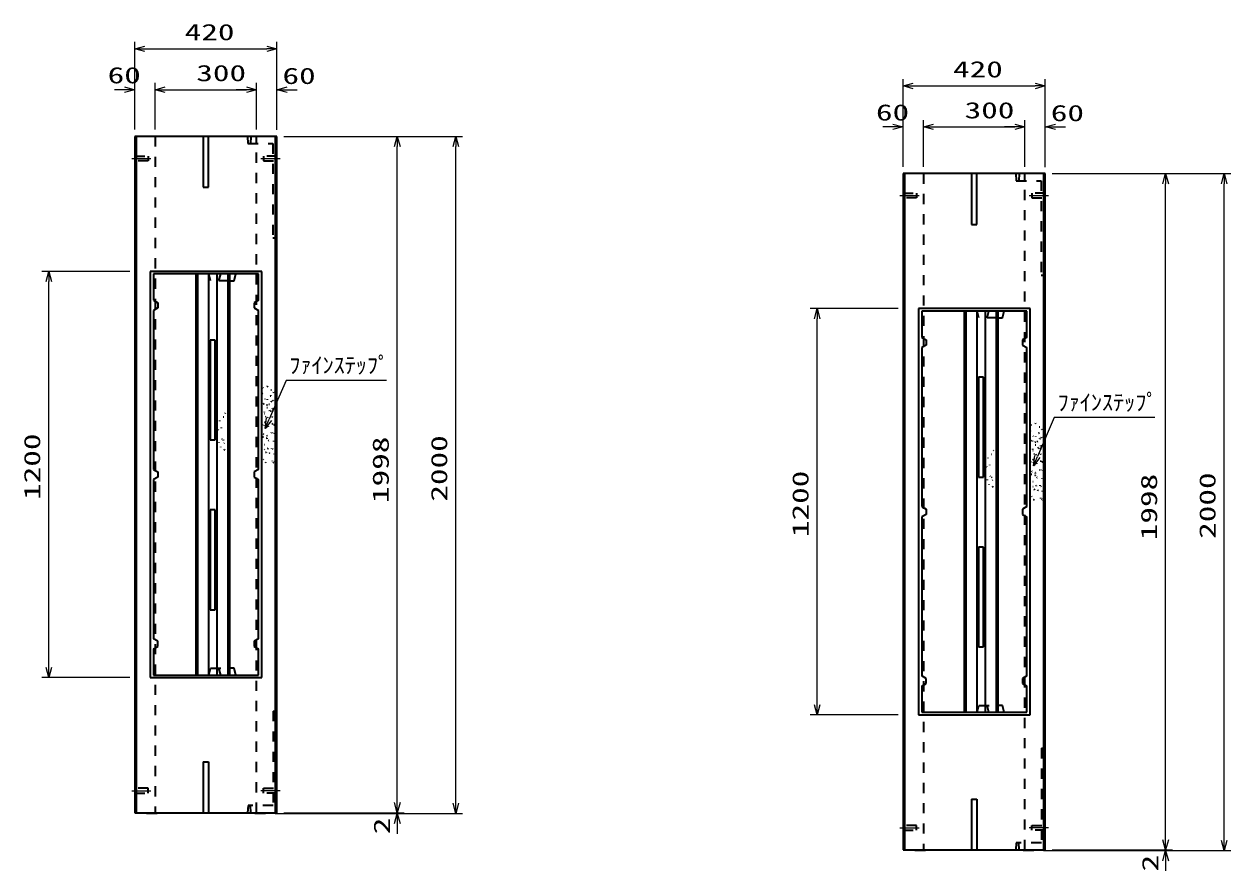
# Model space of a CAD drawing. Units: millimetres on the paper. Extents: x 0 to 842, y 1 to 595.
# Drawn here: x 486 to 664.3, y 290.3 to 415.3 of the extents above; entities that cross this region are included whole.
import ezdxf
from ezdxf.enums import TextEntityAlignment as Align

# ---------------------------------------------------------------- set-up
doc = ezdxf.new("R2010")
doc.units = ezdxf.units.MM
doc.linetypes.add('CHAIN', pattern=[18.5, 12, -1.5, 3.5, -1.5])
doc.linetypes.add('USER1', pattern=[3, 1.5, -1.5])
for name, color, linetype, lineweight in [('D-BMK（構造物基準線）', 2, 'CHAIN', 18), ('D-STR-DIM（寸法）', 7, 'Continuous', 13), ('D-STR-HTXT（旗上げ）', 7, 'Continuous', 13), ('D-STR（構造物）', 1, 'Continuous', 35)]:
    doc.layers.add(name, color=color, linetype=linetype, lineweight=lineweight)
doc.styles.add('ＭＳ ゴシック', font='')
doc.styles.get('ＭＳ ゴシック').set_extended_font_data('MS Gothic')

# ---------------------------------------------------------------- blocks, each defined once
blk = doc.blocks.new('_Open30@@SfigorgFlag@@4')
at = {"color": 7, "linetype": 'Continuous', "lineweight": 13}
for p, q in [((-1, 0.2679), (0, 0)), ((0, 0), (-1, -0.2679)), ((0, 0), (-1, 0))]:
    blk.add_line(p, q, dxfattribs=at)

msp = doc.modelspace()

# ---------------------------------------------------------------- linework, layer by layer
at = {"layer": 'D-BMK（構造物基準線）'}
for p, q in [((501.882, 395.514), (504.731, 395.514)), ((520.957, 395.514), (523.806, 395.514)), ((615.411, 390.02), (618.26, 390.02)), ((634.486, 390.02), (637.335, 390.02)), ((501.882, 302.114), (504.731, 302.114)), ((523.806, 302.114), (520.957, 302.114)), ((615.411, 296.62), (618.26, 296.62)), ((637.335, 296.62), (634.486, 296.62))]:
    msp.add_line(p, q, dxfattribs=at)
at = {"layer": 'D-STR-DIM（寸法）'}
for p, q in [((502.344, 406.661), (502.344, 412.711)), ((523.344, 406.691), (523.344, 412.711)), ((503.844, 411.711), (521.844, 411.711)), ((502.344, 399.764), (502.344, 406.661)), ((505.344, 399.764), (505.344, 406.661)), ((505.344, 399.816), (505.344, 406.661)), ((520.344, 399.764), (520.344, 406.661)), ((520.344, 399.764), (520.344, 406.661)), ((523.344, 399.734), (523.344, 406.661)), ((615.873, 401.167), (615.873, 407.217)), ((636.873, 401.197), (636.873, 407.217)), ((500.844, 405.661), (499.344, 405.661)), ((506.844, 405.661), (518.844, 405.661)), ((506.844, 405.661), (508.344, 405.661)), ((518.844, 405.661), (517.344, 405.661)), ((524.844, 405.661), (526.344, 405.661)), ((617.373, 406.217), (635.373, 406.217)), ((614.373, 400.167), (612.873, 400.167)), ((615.873, 394.27), (615.873, 401.167)), ((618.873, 394.27), (618.873, 401.167)), ((618.873, 394.322), (618.873, 401.167)), ((620.373, 400.167), (632.373, 400.167)), ((620.373, 400.167), (621.873, 400.167)), ((632.373, 400.167), (630.873, 400.167)), ((633.873, 394.27), (633.873, 401.167)), ((633.873, 394.27), (633.873, 401.167)), ((636.873, 394.24), (636.873, 401.167)), ((638.373, 400.167), (639.873, 400.167)), ((524.344, 398.764), (542.133, 398.764)), ((540.696, 398.764), (550.773, 398.764)), ((541.133, 300.364), (541.133, 397.264)), ((549.773, 300.264), (549.773, 397.264)), ((637.873, 393.27), (655.662, 393.27)), ((654.225, 393.27), (664.302, 393.27)), ((654.662, 294.87), (654.662, 391.77)), ((663.302, 294.77), (663.302, 391.77)), ((501.594, 378.814), (488.63, 378.814)), ((489.63, 320.314), (489.63, 377.314)), ((615.123, 373.32), (602.159, 373.32)), ((603.159, 314.82), (603.159, 371.82)), ((501.594, 318.814), (488.63, 318.814)), ((615.123, 313.32), (602.159, 313.32)), ((541.133, 300.364), (541.133, 301.864)), ((523.094, 298.764), (542.133, 298.764)), ((524.344, 298.864), (542.133, 298.864)), ((524.344, 298.864), (542.133, 298.864)), ((539.696, 298.764), (550.773, 298.764)), ((541.133, 297.264), (541.133, 295.764)), ((654.662, 294.87), (654.662, 296.37)), ((636.623, 293.27), (655.662, 293.27)), ((637.873, 293.37), (655.662, 293.37)), ((637.873, 293.37), (655.662, 293.37)), ((653.225, 293.27), (664.302, 293.27)), ((654.662, 291.77), (654.662, 290.27))]:
    msp.add_line(p, q, dxfattribs=at)
at = {"layer": 'D-STR-HTXT（旗上げ）'}
for p, q in [((524.687, 362.723), (522.188, 356.972)), ((539.517, 362.723), (524.687, 362.723)), ((638.216, 357.229), (635.716, 351.478)), ((653.046, 357.229), (638.216, 357.229))]:
    msp.add_line(p, q, dxfattribs=at)
at = {"layer": 'D-STR（構造物）'}
for p, q in [((523.344, 398.764), (502.344, 398.764)), ((502.344, 398.764), (502.344, 298.864)), ((502.594, 298.864), (502.594, 398.764)), ((512.469, 398.764), (512.469, 391.264)), ((513.219, 391.264), (513.219, 398.764)), ((523.094, 398.764), (523.094, 298.864)), ((523.344, 298.864), (523.344, 398.764)), ((636.873, 393.27), (615.873, 393.27)), ((615.873, 393.27), (615.873, 293.37)), ((616.123, 293.37), (616.123, 393.27)), ((625.998, 393.27), (625.998, 385.77)), ((626.748, 385.77), (626.748, 393.27)), ((636.623, 393.27), (636.623, 293.37)), ((636.873, 293.37), (636.873, 393.27)), ((512.469, 391.264), (513.219, 391.264)), ((625.998, 385.77), (626.748, 385.77)), ((521.114, 378.814), (504.614, 378.814)), ((504.614, 378.814), (504.614, 318.814)), ((516.488, 378.439), (505.114, 378.439)), ((505.114, 378.439), (505.114, 374.567)), ((511.37, 378.439), (511.37, 319.189)), ((511.62, 378.439), (511.62, 319.189)), ((513.239, 378.439), (513.239, 319.189)), ((514.489, 378.439), (514.489, 319.189)), ((516.108, 378.439), (516.108, 319.189)), ((516.237, 378.439), (516.279, 377.439)), ((517.267, 378.439), (516.237, 378.439)), ((516.358, 378.439), (516.358, 319.189)), ((517.016, 377.439), (517.267, 378.439)), ((520.614, 378.439), (517.267, 378.439)), ((520.614, 374.567), (520.614, 378.439)), ((521.114, 318.814), (521.114, 378.814)), ((516.279, 377.439), (517.016, 377.439)), ((505.114, 374.567), (505.743, 374.203)), ((520.614, 374.567), (519.985, 374.203)), ((505.743, 373.43), (505.114, 373.067)), ((505.114, 373.067), (505.114, 349.564)), ((505.743, 374.203), (505.743, 373.43)), ((519.985, 374.203), (519.985, 373.43)), ((519.985, 373.43), (520.614, 373.067)), ((520.614, 349.564), (520.614, 373.067)), ((634.643, 373.32), (618.143, 373.32)), ((618.143, 373.32), (618.143, 313.32)), ((630.016, 372.945), (618.643, 372.945)), ((618.643, 372.945), (618.643, 369.073)), ((624.899, 372.945), (624.899, 313.695)), ((625.149, 372.945), (625.149, 313.695)), ((626.768, 372.945), (626.768, 313.695)), ((628.018, 372.945), (628.018, 313.695)), ((629.637, 372.945), (629.637, 313.695)), ((629.766, 372.945), (629.808, 371.945)), ((630.796, 372.945), (629.766, 372.945)), ((629.887, 372.945), (629.887, 313.695)), ((630.545, 371.945), (630.796, 372.945)), ((634.143, 372.945), (630.796, 372.945)), ((634.143, 369.073), (634.143, 372.945)), ((634.643, 313.32), (634.643, 373.32)), ((629.808, 371.945), (630.545, 371.945)), ((514.239, 368.689), (513.489, 368.689)), ((513.489, 368.689), (513.489, 353.939)), ((514.239, 353.939), (514.239, 368.689)), ((618.643, 369.073), (619.272, 368.71)), ((619.272, 367.936), (618.643, 367.573)), ((618.643, 367.573), (618.643, 344.07)), ((619.272, 368.71), (619.272, 367.936)), ((634.143, 369.073), (633.514, 368.71)), ((633.514, 368.71), (633.514, 367.936)), ((633.514, 367.936), (634.143, 367.573)), ((634.143, 344.07), (634.143, 367.573)), ((627.768, 363.195), (627.018, 363.195)), ((627.018, 363.195), (627.018, 348.445)), ((627.768, 348.445), (627.768, 363.195)), ((521.132, 360.812), (521.185, 360.759)), ((521.185, 360.759), (521.238, 360.812)), ((521.246, 361.667), (521.319, 361.647)), ((521.872, 361.842), (521.929, 361.89)), ((521.929, 361.89), (521.977, 361.833)), ((522.431, 360.403), (522.358, 360.384)), ((522.412, 360.476), (522.431, 360.403)), ((522.447, 361.336), (522.522, 361.336)), ((522.795, 360.951), (522.848, 361.004)), ((522.848, 361.004), (522.901, 360.951)), ((516.183, 358.421), (516.13, 358.474)), ((516.183, 358.421), (516.236, 358.474)), ((521.396, 359.267), (521.334, 359.224)), ((521.396, 359.267), (521.439, 359.205)), ((521.612, 359.94), (521.538, 359.953)), ((521.829, 359.09), (521.891, 359.133)), ((521.938, 358.663), (521.863, 358.669)), ((521.891, 359.133), (521.934, 359.072)), ((521.951, 359.868), (521.977, 359.939)), ((522.16, 359.193), (522.228, 359.224)), ((522.548, 359.566), (522.561, 359.64)), ((522.561, 359.64), (522.635, 359.627)), ((522.675, 358.514), (522.713, 358.579)), ((522.713, 358.579), (522.778, 358.542)), ((522.743, 359.766), (522.804, 359.809)), ((522.804, 359.809), (522.847, 359.748)), ((514.922, 356.717), (514.929, 356.791)), ((515.401, 357.331), (515.476, 357.338)), ((515.71, 357.839), (515.73, 357.911)), ((516.158, 357.714), (516.223, 357.752)), ((516.177, 356.624), (516.208, 356.556)), ((521.506, 357.853), (521.581, 357.853)), ((521.525, 358.024), (521.512, 358.098)), ((521.75, 357.332), (521.678, 357.312)), ((521.912, 357.294), (521.974, 357.251)), ((521.974, 357.251), (521.931, 357.19)), ((522.282, 358.246), (522.234, 358.304)), ((522.393, 358.189), (522.331, 358.146)), ((522.436, 358.127), (522.393, 358.189)), ((522.594, 357.339), (522.667, 357.352)), ((522.684, 358.136), (522.61, 358.149)), ((522.667, 357.352), (522.68, 357.278)), ((522.671, 358.062), (522.684, 358.136)), ((514.772, 355.379), (514.719, 355.432)), ((515.141, 355.68), (515.172, 355.748)), ((521.356, 356.135), (521.318, 356.07)), ((521.52, 356.516), (521.592, 356.535)), ((521.592, 356.535), (521.573, 356.608)), ((521.779, 355.779), (521.766, 355.705)), ((522.033, 355.968), (521.972, 355.925)), ((522.033, 355.968), (522.076, 355.907)), ((522.474, 354.981), (522.535, 355.024)), ((522.535, 355.024), (522.578, 354.963)), ((522.723, 356.284), (522.65, 356.271)), ((522.736, 356.21), (522.723, 356.284)), ((522.827, 354.972), (522.814, 354.898)), ((522.966, 356.113), (522.904, 356.156)), ((522.922, 356.052), (522.966, 356.113)), ((634.661, 355.318), (634.714, 355.265)), ((634.714, 355.265), (634.767, 355.318)), ((634.775, 356.173), (634.848, 356.153)), ((635.401, 356.348), (635.458, 356.396)), ((635.458, 356.396), (635.506, 356.339)), ((635.96, 354.91), (635.887, 354.89)), ((635.94, 354.982), (635.96, 354.91)), ((635.976, 355.842), (636.051, 355.842)), ((636.324, 355.457), (636.377, 355.51)), ((636.377, 355.51), (636.43, 355.457)), ((513.489, 353.939), (514.239, 353.939)), ((514.779, 353.553), (514.754, 353.482)), ((515.233, 354.017), (515.214, 354.09)), ((515.417, 353.929), (515.352, 353.892)), ((515.417, 353.929), (515.455, 353.864)), ((515.541, 353.46), (515.594, 353.513)), ((521.359, 354.311), (521.284, 354.317)), ((521.346, 354.725), (521.404, 354.774)), ((521.404, 354.774), (521.355, 354.831)), ((521.507, 353.264), (521.582, 353.264)), ((521.893, 354.167), (521.82, 354.148)), ((521.913, 354.54), (521.84, 354.56)), ((521.893, 354.468), (521.913, 354.54)), ((521.912, 354.094), (521.893, 354.167)), ((522.079, 353.809), (522.136, 353.857)), ((522.136, 353.857), (522.088, 353.915)), ((522.832, 353.775), (522.826, 353.7)), ((634.925, 353.773), (634.863, 353.73)), ((634.925, 353.773), (634.968, 353.711)), ((635.141, 354.446), (635.067, 354.459)), ((635.358, 353.596), (635.42, 353.639)), ((635.467, 353.169), (635.392, 353.175)), ((635.42, 353.639), (635.463, 353.578)), ((635.48, 354.375), (635.506, 354.445)), ((635.689, 353.699), (635.757, 353.731)), ((636.077, 354.072), (636.09, 354.146)), ((636.09, 354.146), (636.164, 354.133)), ((636.204, 353.021), (636.242, 353.086)), ((636.242, 353.086), (636.307, 353.048)), ((636.272, 354.272), (636.333, 354.315)), ((636.333, 354.315), (636.376, 354.254)), ((514.998, 352.906), (515.03, 352.838)), ((515.521, 352.482), (515.579, 352.53)), ((515.579, 352.53), (515.627, 352.473)), ((516.158, 352.968), (516.177, 353.041)), ((521.567, 352.485), (521.499, 352.517)), ((521.674, 352.128), (521.749, 352.121)), ((521.749, 352.121), (521.742, 352.047)), ((522.019, 352.656), (521.947, 352.676)), ((522.019, 352.656), (522, 352.584)), ((522.243, 351.973), (522.185, 351.925)), ((522.194, 352.031), (522.243, 351.973)), ((522.603, 352.654), (522.61, 352.729)), ((522.8, 352.501), (522.751, 352.559)), ((522.932, 351.816), (522.938, 351.891)), ((628.451, 351.223), (628.458, 351.298)), ((628.93, 351.838), (629.005, 351.844)), ((629.239, 352.345), (629.259, 352.417)), ((629.712, 352.927), (629.659, 352.98)), ((629.687, 352.22), (629.752, 352.258)), ((629.712, 352.927), (629.765, 352.98)), ((635.035, 352.36), (635.11, 352.36)), ((635.054, 352.53), (635.041, 352.604)), ((635.279, 351.838), (635.207, 351.818)), ((635.441, 351.801), (635.503, 351.758)), ((635.503, 351.758), (635.46, 351.696)), ((635.811, 352.753), (635.762, 352.81)), ((635.922, 352.695), (635.86, 352.652)), ((635.965, 352.633), (635.922, 352.695)), ((636.123, 351.845), (636.196, 351.858)), ((636.213, 352.643), (636.139, 352.656)), ((636.196, 351.858), (636.209, 351.784)), ((636.2, 352.569), (636.213, 352.643)), ((505.114, 349.564), (505.743, 349.201)), ((505.114, 349.564), (505.743, 349.201)), ((520.614, 349.564), (519.985, 349.201)), ((521.303, 351.108), (521.356, 351.055)), ((521.605, 350.633), (521.673, 350.601)), ((521.673, 350.601), (521.641, 350.533)), ((522.709, 350.77), (522.716, 350.845)), ((522.848, 350.569), (522.906, 350.617)), ((522.906, 350.617), (522.858, 350.675)), ((628.301, 349.885), (628.248, 349.938)), ((628.67, 350.186), (628.701, 350.254)), ((629.705, 351.13), (629.737, 351.062)), ((634.885, 350.641), (634.847, 350.576)), ((635.048, 351.022), (635.121, 351.041)), ((635.121, 351.041), (635.101, 351.114)), ((635.308, 350.285), (635.295, 350.211)), ((635.562, 350.475), (635.501, 350.432)), ((635.562, 350.475), (635.605, 350.413)), ((636.003, 349.487), (636.064, 349.53)), ((636.064, 349.53), (636.107, 349.469)), ((636.252, 350.79), (636.178, 350.777)), ((636.265, 350.716), (636.252, 350.79)), ((636.494, 350.619), (636.433, 350.663)), ((636.451, 350.558), (636.494, 350.619)), ((505.743, 348.427), (505.114, 348.064)), ((505.114, 348.064), (505.114, 324.561)), ((505.743, 349.201), (505.743, 348.427)), ((505.743, 349.201), (505.743, 348.427)), ((519.985, 349.201), (519.985, 348.427)), ((519.985, 348.427), (520.614, 348.064)), ((520.614, 324.561), (520.614, 348.064)), ((627.018, 348.445), (627.768, 348.445)), ((628.308, 348.059), (628.282, 347.988)), ((628.762, 348.523), (628.743, 348.596)), ((628.946, 348.436), (628.881, 348.398)), ((628.946, 348.436), (628.984, 348.371)), ((629.07, 347.967), (629.123, 348.02)), ((634.888, 348.817), (634.813, 348.824)), ((634.875, 349.232), (634.933, 349.28)), ((634.933, 349.28), (634.884, 349.337)), ((635.036, 347.771), (635.111, 347.771)), ((635.422, 348.673), (635.349, 348.654)), ((635.442, 349.047), (635.369, 349.066)), ((635.422, 348.974), (635.442, 349.047)), ((635.441, 348.601), (635.422, 348.673)), ((635.608, 348.315), (635.665, 348.364)), ((635.665, 348.364), (635.617, 348.421)), ((636.356, 349.478), (636.343, 349.404)), ((636.361, 348.281), (636.355, 348.207)), ((628.527, 347.412), (628.559, 347.344)), ((629.05, 346.988), (629.108, 347.036)), ((629.108, 347.036), (629.156, 346.979)), ((629.687, 347.475), (629.706, 347.547)), ((635.096, 346.992), (635.028, 347.023)), ((635.203, 346.634), (635.278, 346.628)), ((635.278, 346.628), (635.271, 346.553)), ((635.548, 347.163), (635.476, 347.182)), ((635.548, 347.163), (635.529, 347.09)), ((635.771, 346.48), (635.714, 346.431)), ((635.723, 346.537), (635.771, 346.48)), ((636.132, 347.16), (636.139, 347.235)), ((636.329, 347.008), (636.28, 347.065)), ((636.461, 346.322), (636.467, 346.397)), ((634.832, 345.614), (634.885, 345.561)), ((635.134, 345.139), (635.202, 345.108)), ((635.202, 345.108), (635.17, 345.04)), ((636.238, 345.276), (636.245, 345.351)), ((636.377, 345.075), (636.435, 345.124)), ((636.435, 345.124), (636.386, 345.181)), ((514.239, 343.589), (513.489, 343.589)), ((513.489, 343.589), (513.489, 328.839)), ((514.239, 328.839), (514.239, 343.589)), ((618.643, 344.07), (619.272, 343.707)), ((618.643, 344.07), (619.272, 343.707)), ((619.272, 342.933), (618.643, 342.57)), ((618.643, 342.57), (618.643, 319.068)), ((619.272, 343.707), (619.272, 342.933)), ((619.272, 343.707), (619.272, 342.933)), ((634.143, 344.07), (633.514, 343.707)), ((633.514, 343.707), (633.514, 342.933)), ((633.514, 342.933), (634.143, 342.57)), ((634.143, 319.068), (634.143, 342.57)), ((627.768, 338.095), (627.018, 338.095)), ((627.018, 338.095), (627.018, 323.345)), ((627.768, 323.345), (627.768, 338.095)), ((513.489, 328.839), (514.239, 328.839)), ((505.743, 324.198), (505.114, 324.561)), ((520.614, 324.561), (519.985, 324.198)), ((505.114, 323.061), (505.743, 323.424)), ((505.114, 323.061), (505.114, 319.189)), ((505.743, 323.424), (505.743, 324.198)), ((519.985, 324.198), (519.985, 323.424)), ((519.985, 323.424), (520.614, 323.061)), ((520.614, 319.189), (520.614, 323.061)), ((627.018, 323.345), (627.768, 323.345)), ((505.114, 319.189), (516.488, 319.189)), ((516.279, 320.189), (516.237, 319.189)), ((516.237, 319.189), (517.267, 319.189)), ((517.016, 320.189), (516.279, 320.189)), ((517.267, 319.189), (517.016, 320.189)), ((517.267, 319.189), (520.614, 319.189)), ((504.614, 318.814), (521.114, 318.814)), ((619.272, 318.704), (618.643, 319.068)), ((618.643, 317.568), (619.272, 317.931)), ((618.643, 317.568), (618.643, 313.695)), ((619.272, 317.931), (619.272, 318.704)), ((634.143, 319.068), (633.514, 318.704)), ((633.514, 318.704), (633.514, 317.931)), ((633.514, 317.931), (634.143, 317.568)), ((634.143, 313.695), (634.143, 317.568)), ((629.808, 314.695), (629.766, 313.695)), ((630.545, 314.695), (629.808, 314.695)), ((630.796, 313.695), (630.545, 314.695)), ((618.143, 313.32), (634.643, 313.32)), ((618.643, 313.695), (630.016, 313.695)), ((629.766, 313.695), (630.796, 313.695)), ((630.796, 313.695), (634.143, 313.695)), ((512.469, 306.364), (512.469, 298.864)), ((512.469, 306.364), (513.219, 306.364)), ((513.219, 306.364), (513.219, 298.864)), ((625.998, 300.87), (625.998, 293.37)), ((625.998, 300.87), (626.748, 300.87)), ((626.748, 300.87), (626.748, 293.37)), ((502.344, 298.864), (523.344, 298.864)), ((504.094, 298.764), (503.994, 298.864)), ((505.594, 298.764), (504.094, 298.764)), ((505.594, 298.764), (505.694, 298.864)), ((520.094, 298.764), (519.994, 298.864)), ((521.594, 298.764), (520.094, 298.764)), ((521.594, 298.764), (521.694, 298.864)), ((615.873, 293.37), (636.873, 293.37)), ((617.623, 293.27), (617.523, 293.37)), ((619.123, 293.27), (617.623, 293.27)), ((619.123, 293.27), (619.223, 293.37)), ((633.623, 293.27), (633.523, 293.37)), ((635.123, 293.27), (633.623, 293.27)), ((635.123, 293.27), (635.223, 293.37))]:
    msp.add_line(p, q, dxfattribs=at)
at = {"layer": 'D-STR（構造物）', "linetype": 'USER1'}
for p, q in [((505.344, 398.764), (505.344, 298.864)), ((518.985, 398.764), (519.066, 397.714)), ((519.066, 397.714), (522.762, 397.714)), ((519.506, 398.764), (519.432, 397.714)), ((520.344, 298.864), (520.344, 398.764)), ((522.762, 397.714), (522.762, 383.764)), ((502.344, 395.864), (504.344, 395.864)), ((504.344, 395.864), (504.344, 395.164)), ((523.344, 395.864), (521.344, 395.864)), ((521.344, 395.864), (521.344, 395.164)), ((504.344, 395.164), (502.344, 395.164)), ((521.344, 395.164), (523.344, 395.164)), ((618.873, 393.27), (618.873, 293.37)), ((632.514, 393.27), (632.595, 392.22)), ((633.035, 393.27), (632.961, 392.22)), ((633.873, 293.37), (633.873, 393.27)), ((632.595, 392.22), (636.291, 392.22)), ((636.291, 392.22), (636.291, 378.27)), ((615.873, 390.37), (617.873, 390.37)), ((617.873, 389.67), (615.873, 389.67)), ((617.873, 390.37), (617.873, 389.67)), ((636.873, 390.37), (634.873, 390.37)), ((634.873, 390.37), (634.873, 389.67)), ((634.873, 389.67), (636.873, 389.67)), ((522.762, 383.764), (523.337, 383.764)), ((513.547, 377.439), (513.279, 378.44)), ((514.785, 377.439), (515.034, 378.439)), ((636.291, 378.27), (636.866, 378.27)), ((516.279, 377.439), (513.547, 377.439)), ((627.076, 371.945), (626.808, 372.946)), ((628.314, 371.945), (628.563, 372.945)), ((629.808, 371.945), (627.076, 371.945)), ((513.279, 319.188), (513.547, 320.189)), ((513.547, 320.189), (516.279, 320.189)), ((515.034, 319.189), (514.785, 320.189)), ((522.769, 313.864), (522.769, 299.914)), ((522.769, 313.864), (523.344, 313.864)), ((626.808, 313.694), (627.076, 314.695)), ((627.076, 314.695), (629.808, 314.695)), ((628.563, 313.695), (628.314, 314.695)), ((636.298, 308.37), (636.298, 294.42)), ((636.298, 308.37), (636.873, 308.37)), ((504.344, 302.464), (502.344, 302.464)), ((502.344, 301.764), (504.344, 301.764)), ((504.344, 301.764), (504.344, 302.464)), ((521.344, 302.464), (523.344, 302.464)), ((521.344, 301.764), (521.344, 302.464)), ((523.344, 301.764), (521.344, 301.764)), ((519.073, 299.914), (518.992, 298.864)), ((522.769, 299.914), (519.073, 299.914)), ((519.513, 298.864), (519.439, 299.914)), ((617.873, 296.97), (615.873, 296.97)), ((615.873, 296.27), (617.873, 296.27)), ((617.873, 296.27), (617.873, 296.97)), ((634.873, 296.97), (636.873, 296.97)), ((634.873, 296.27), (634.873, 296.97)), ((636.873, 296.27), (634.873, 296.27)), ((632.602, 294.42), (632.521, 293.37)), ((636.298, 294.42), (632.602, 294.42)), ((633.042, 293.37), (632.968, 294.42))]:
    msp.add_line(p, q, dxfattribs=at)

# ---------------------------------------------------------------- block references
at = {"layer": 'D-STR-DIM（寸法）', "xscale": 1.5, "yscale": 1.5}
for p, rotation in [((502.344, 411.711), 180), ((615.873, 406.217), 180), ((505.344, 405.661), 180), ((505.344, 405.661), 180), ((523.344, 405.661), 180), ((618.873, 400.167), 180), ((618.873, 400.167), 180), ((636.873, 400.167), 180), ((541.133, 398.764), 90), ((549.773, 398.764), 90), ((654.662, 393.27), 90), ((663.302, 393.27), 90), ((489.63, 378.814), 90), ((603.159, 373.32), 90), ((489.63, 318.814), 270), ((603.159, 313.32), 270), ((541.133, 298.864), 270), ((541.133, 298.864), 270), ((549.773, 298.764), 270), ((541.133, 298.764), 90), ((654.662, 293.37), 270), ((654.662, 293.37), 270), ((663.302, 293.27), 270), ((654.662, 293.27), 90)]:
    msp.add_blockref('_Open30@@SfigorgFlag@@4', p, dxfattribs=dict(at, rotation=rotation))
for p in [(523.344, 411.711), (636.873, 406.217), (502.344, 405.661), (520.344, 405.661), (520.344, 405.661), (615.873, 400.167), (633.873, 400.167), (633.873, 400.167)]:
    msp.add_blockref('_Open30@@SfigorgFlag@@4', p, dxfattribs=at)
at = {"layer": 'D-STR-HTXT（旗上げ）', "xscale": 1.5, "yscale": 1.5, "rotation": 246.50838}
for p in [(521.59, 355.597), (635.119, 350.103)]:
    msp.add_blockref('_Open30@@SfigorgFlag@@4', p, dxfattribs=at)

# ---------------------------------------------------------------- texts
at = {"layer": 'D-STR-DIM（寸法）', "style": 'ＭＳ ゴシック', "width": 1.5}
for s, p in [('420', (509.719, 412.248)), ('60', (498.33, 405.879)), ('300', (511.427, 406.198)), ('60', (524.164, 405.784)), ('420', (623.248, 406.755)), ('60', (611.859, 400.385)), ('300', (624.956, 400.704)), ('60', (637.693, 400.291))]:
    msp.add_text(s, height=2.405, dxfattribs=at).set_placement(p, align=Align.BOTTOM_LEFT)
for s, p in [('1200', (489.093, 345.064)), ('1998', (540.595, 344.606)), ('2000', (549.235, 344.806)), ('1200', (602.622, 339.57)), ('1998', (654.124, 339.112)), ('2000', (662.764, 339.312)), ('2', (540.771, 295.676)), ('2', (654.3, 290.182))]:
    msp.add_text(s, height=2.405, rotation=90, dxfattribs=at).set_placement(p, align=Align.BOTTOM_LEFT)
at = {"layer": 'D-STR-HTXT（旗上げ）', "style": 'ＭＳ ゴシック'}
for p in [(525.166, 363.047), (638.695, 357.553)]:
    msp.add_text('ﾌｧｲﾝｽﾃｯﾌﾟ', height=2.405, dxfattribs=at).set_placement(p, align=Align.BOTTOM_LEFT)

doc.saveas('drawing.dxf')
